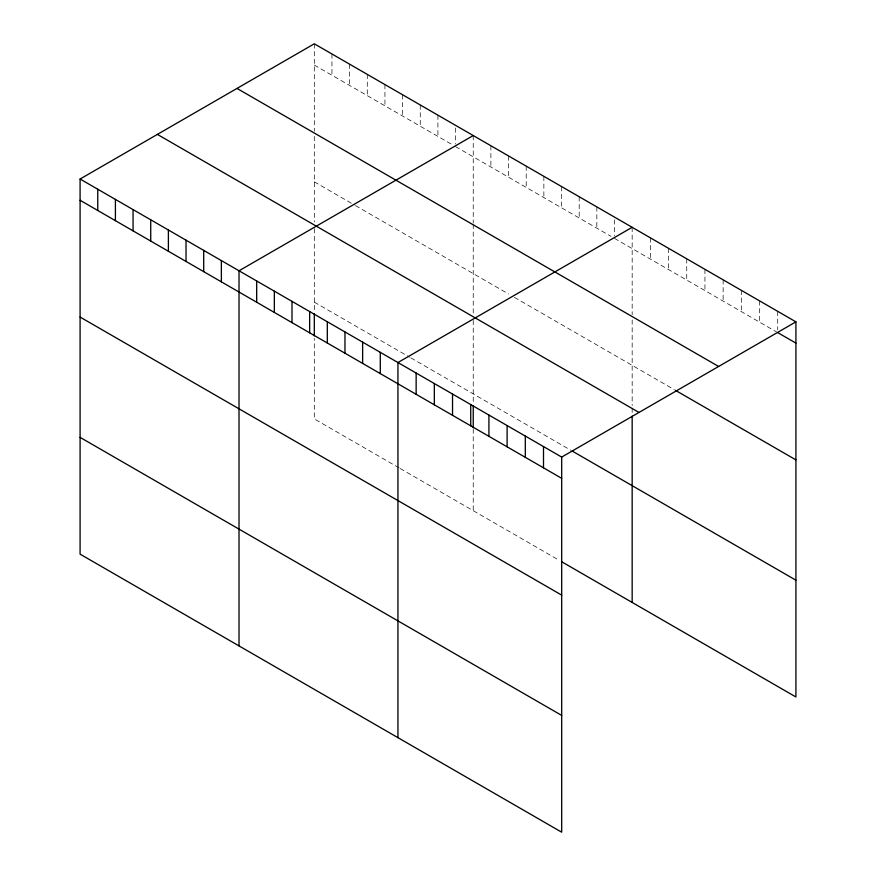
<?xml version="1.0" encoding="UTF-8"?>
<svg xmlns="http://www.w3.org/2000/svg" width="876" height="876" viewBox="0 0 876 876"><rect width="100%" height="100%" fill="white"/><g stroke="black" fill="none" stroke-linecap="round" stroke-linejoin="round"><path stroke-width="0.66" stroke-dasharray="4.38 3.29" d="M314.309 43.8L314.309 131.225M314.309 65.054L452.049 144.573M455.575 146.62L610.977 236.334M614.503 238.371L776.574 331.949M314.309 181.836L354.331 204.94M355.514 205.619L508.551 293.986M514.442 297.38L674.235 389.634M314.309 302.154L409.661 357.2M410.844 357.879L570.944 450.319M399.073 467.861L314.309 418.925L314.309 338.475M400.244 468.54L559.173 560.301M777.713 311.341L777.713 329.945M759.525 300.84L759.525 322.094M741.326 290.339L741.326 311.593M723.138 279.838L723.138 301.092M704.939 269.326L704.939 290.58M686.74 258.825L686.74 280.079M668.552 248.324L668.552 269.578M650.353 237.812L650.353 259.077M632.165 227.311L632.165 314.747M632.165 319.937L632.165 405.457M632.165 408.128L632.165 413.472M614.503 219.777L614.503 235.721M596.841 206.922L596.841 228.176M579.189 196.728L579.189 217.982M561.527 186.533L561.527 207.787M543.865 176.339L543.865 197.593M526.213 166.144L526.213 187.398M508.551 155.95L508.551 177.204M490.889 145.755L490.889 167.009M473.237 135.561L473.237 222.986M473.237 224.289L473.237 313.696M473.237 320.375L473.237 404.285M473.237 428.944L473.237 510.686M455.575 128.016L455.575 143.96M437.912 115.161L437.912 136.426M420.261 104.967L420.261 126.232M402.599 94.772L402.599 116.026M384.936 84.578L384.936 105.832M367.285 74.383L367.285 95.637M349.623 64.189L349.623 85.443M331.96 53.994L331.96 75.248M314.309 136.415L314.309 221.935M314.309 228.625L314.309 312.535"/><path stroke-width="1.31" d="M80.088 179.022L561.691 457.075L561.691 832.2L80.088 554.147L80.088 179.022L314.309 43.8L795.912 321.853L795.912 696.978L561.527 561.658M473.237 135.561L239.017 270.783L239.017 645.908M632.165 227.311L397.945 362.533L397.945 737.658M561.691 457.075L795.912 321.853M777.713 332.606L795.912 343.107M237.013 88.421L718.616 366.475M675.374 390.291L795.912 459.878M157.384 134.4L638.987 412.454M572.127 450.998L795.912 580.197M80.088 200.275L561.691 478.329M80.088 317.057L561.691 595.111M80.088 437.376L561.691 715.418M632.165 416.144L632.165 602.436M543.503 446.574L543.503 467.828M525.304 436.062L525.304 457.316M507.116 425.561L507.116 446.815M488.917 415.06L488.917 436.314M473.237 405.588L473.237 427.641M470.73 404.548L470.73 425.813M452.531 394.047L452.531 415.301M434.332 383.546L434.332 404.8M416.144 373.045L416.144 394.299M380.293 352.338L380.293 373.592M362.631 342.144L362.631 363.398M344.969 331.949L344.969 353.203M327.317 321.755L327.317 343.009M314.309 313.827L314.309 335.88M309.655 311.56L309.655 332.814M291.993 301.366L291.993 322.62M274.341 291.171L274.341 312.425M256.679 280.977L256.679 302.231M221.365 260.588L221.365 281.842M203.703 250.394L203.703 271.648M186.041 240.188L186.041 261.453M168.389 229.994L168.389 251.259M150.727 219.799L150.727 241.053M133.064 209.605L133.064 230.859M115.413 199.41L115.413 220.664M97.751 189.216L97.751 210.47"/></g></svg>
